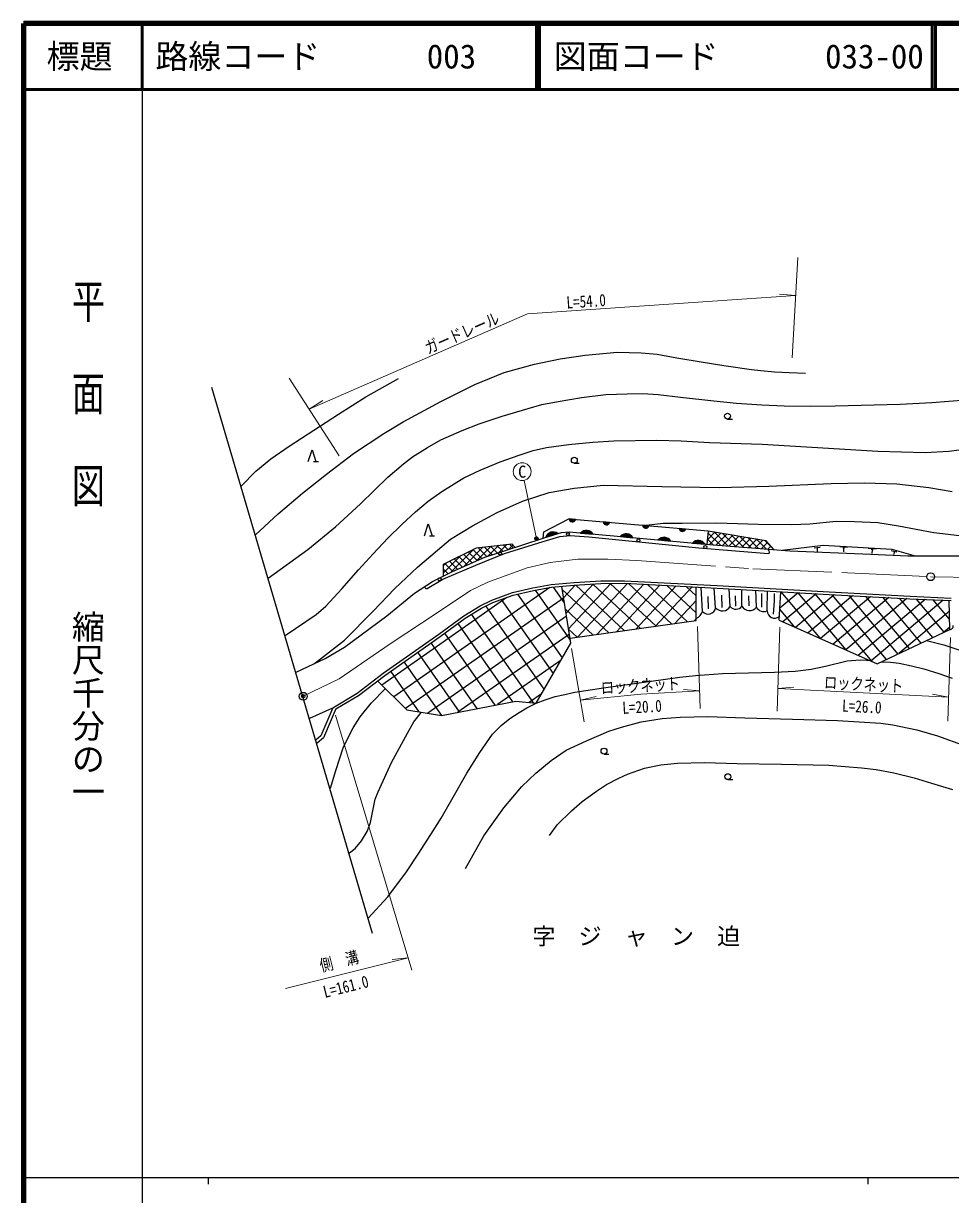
# Model space of a CAD drawing. Units: millimetres at full size, sheet at 1:1000; details may follow other scales. Extents: x 40000 to 680000, y 20000 to 380000.
# Drawn here: x 40000 to 180543, y 202409 to 380000 of the extents above; entities that cross this region are included whole.
import ezdxf
from ezdxf.enums import TextEntityAlignment as Align

# ---------------------------------------------------------------- set-up
doc = ezdxf.new("R2010")
doc.units = ezdxf.units.MM
doc.header["$LTSCALE"] = 1000
doc.header["$PDMODE"] = 32
doc.header["$PDSIZE"] = 500
doc.linetypes.add('CHAIN', pattern=[18.5, 12, -1.5, 3.5, -1.5])
doc.linetypes.add('DASHED', pattern=[7.5, 6, -1.5])
for name, color, linetype, lineweight in [('M-BGD', 7, 'Continuous', 25), ('M-BMK', 2, 'CHAIN', 13), ('M-BMK-OTRS', 5, 'Continuous', 25), ('M-BMK-SRVR', 3, 'Continuous', 25), ('M-STR-HTXT', 7, 'Continuous', 13), ('M-STR-STRC', 7, 'Continuous', 25), ('M-TTL', 2, 'Continuous', 140), ('M-TTL-BAND', 7, 'Continuous', 25), ('M-TTL-LINE', 7, 'Continuous', 50)]:
    doc.layers.add(name, color=color, linetype=linetype, lineweight=lineweight)
for name, color, linetype in [('M-BMK-HTXT', 7, 'Continuous'), ('M-OTRS', 6, 'Continuous'), ('M-TTL-TXT', 7, 'Continuous')]:
    doc.layers.add(name, color=color, linetype=linetype)
doc.styles.add('@ＭＳ ゴシック', font='')
doc.styles.add('ＭＳ ゴシック', font='')
doc.styles.get('@ＭＳ ゴシック').set_extended_font_data('@MS Gothic')
doc.styles.get('ＭＳ ゴシック').set_extended_font_data('MS Gothic')

msp = doc.modelspace()

# ---------------------------------------------------------------- hatches: boundary and pattern name
at = {"layer": 'M-BGD'}
for points in [[(123691, 304771, -0.82183), (122704, 304856)], [(128847, 304326, -0.82183), (127860, 304411)], [(134816, 303810, -0.82183), (133829, 303896)], [(119179, 302089), (121015, 302648, 0.51219)], [(126378, 302555), (124467, 302725, -0.51219)], [(130475, 302191), (132386, 302019, 0.51219)], [(138131, 301501), (136220, 301673, -0.51219)], [(140384, 303330, -0.82183), (139397, 303415)], [(143332, 301032), (141421, 301204, -0.51219)]]:
    msp.add_hatch(color=256, dxfattribs=at).paths.add_polyline_path(points)
at = {"layer": 'M-STR-STRC'}
msp.add_hatch(color=256, dxfattribs=at).paths.add_polyline_path([(117912, 302115, -1), (117636, 301698, -0.41421), (117566, 302044, -0.41421)])

# ---------------------------------------------------------------- linework, layer by layer
at = {"layer": 'M-BGD'}
for p, q in [((146729, 320001), (147479, 320001)), ((83957, 313578), (84710, 313578)), ((123509, 313309), (124259, 313309)), ((123691, 304771), (122704, 304856)), ((128847, 304326), (127860, 304411)), ((134816, 303810), (133829, 303896)), ((101566, 302311), (102319, 302311)), ((119179, 302089), (121015, 302648)), ((124467, 302725), (126378, 302555)), ((130475, 302191), (132386, 302019)), ((140384, 303330), (139397, 303415)), ((143791, 303036), (143608, 301007)), ((144826, 302864), (143672, 301710)), ((145703, 300835), (143767, 302770)), ((143916, 303015), (143777, 302876)), ((145736, 302713), (143994, 300972)), ((146850, 300748), (144716, 302882)), ((146646, 302563), (144973, 300890)), ((147556, 302412), (145959, 300815)), ((147997, 300662), (145987, 302672)), ((148466, 302261), (146945, 300741)), ((149145, 300575), (147259, 302461)), ((149375, 302111), (147932, 300667)), ((150292, 300489), (148530, 302251)), ((150285, 301960), (148918, 300592)), ((151439, 300403), (149801, 302040)), ((108348, 300328), (104841, 296821)), ((109693, 300611), (106741, 297659)), ((109497, 298857), (108133, 300221)), ((110883, 300742), (108616, 298474)), ((110260, 299155), (108891, 300524)), ((111056, 299420), (109847, 300628)), ((112074, 300872), (110406, 299204)), ((111852, 299685), (110803, 300733)), ((112648, 299949), (111760, 300837)), ((113265, 301002), (111996, 299732)), ((113444, 300214), (112716, 300942)), ((114201, 300877), (113585, 300261)), ((114240, 300479), (113672, 301046)), ((136220, 301673), (138131, 301501)), ((141421, 301204), (143332, 301032)), ((144556, 300921), (143680, 301798)), ((151195, 301809), (149904, 300518)), ((152105, 301658), (150891, 300444)), ((152586, 300316), (151072, 301829)), ((152796, 301289), (151877, 300370)), ((153733, 300230), (152344, 301619)), ((153305, 300737), (152863, 300295)), ((160769, 300555), (159876, 300447)), ((160323, 300501), (160320, 299930)), ((164936, 300543), (163738, 300615)), ((164470, 300451), (164190, 300467)), ((164330, 300459), (164294, 299860)), ((169262, 300285), (168064, 300356)), ((168795, 300192), (168516, 300209)), ((168655, 300201), (168620, 299602)), ((106232, 299272), (103666, 296706)), ((105800, 297251), (104595, 298456)), ((106540, 297572), (105303, 298809)), ((107279, 297893), (106011, 299162)), ((108018, 298214), (106718, 299515)), ((108758, 298536), (107426, 299868)), ((172402, 299799), (171536, 300044)), ((171969, 299922), (171951, 299491)), ((104355, 296574), (103674, 297256)), ((104115, 298216), (103681, 297782)), ((105061, 296930), (103888, 298103)), ((123659, 294815), (121874, 292901)), ((126391, 294996), (122252, 290557)), ((129036, 295083), (122630, 288213)), ((131128, 287919), (123728, 294820)), ((131592, 295074), (123986, 286919)), ((133518, 288254), (126296, 294989)), ((134038, 294949), (126935, 287332)), ((135909, 288589), (128945, 295082)), ((136485, 294823), (129884, 287745)), ((138299, 288924), (131710, 295068)), ((140689, 289259), (134619, 294919)), ((119781, 294455), (96127, 277892)), ((121723, 283816), (114959, 293477)), ((122910, 286480), (117606, 294055)), ((121996, 292144), (120327, 294528)), ((128738, 287584), (121668, 294177)), ((138932, 294698), (132834, 288158)), ((141378, 294572), (135783, 288571)), ((141987, 290612), (137529, 294770)), ((141987, 293176), (140438, 294620)), ((142960, 290834), (142742, 294502)), ((143868, 291238), (143817, 293080)), ((144932, 291391), (144718, 294401)), ((145941, 291417), (145864, 293284)), ((147139, 291581), (146995, 294271)), ((147989, 291647), (147938, 293207)), ((148923, 291626), (148912, 294160)), ((150036, 291673), (149959, 293207)), ((151103, 291479), (151048, 294036)), ((152732, 290916), (152780, 293936)), ((154556, 289533), (154805, 293818)), ((157455, 293664), (154660, 291319)), ((160811, 286738), (154873, 293814)), ((160183, 293506), (155138, 289273)), ((162917, 293352), (157042, 288422)), ((164727, 284988), (157446, 293665)), ((165665, 293211), (158945, 287572)), ((168643, 283238), (160019, 293515)), ((168414, 293069), (160848, 286721)), ((170833, 283545), (162590, 293369)), ((172584, 284375), (165148, 293237)), ((174335, 285205), (167706, 293106)), ((113303, 292971), (94314, 279675)), ((121878, 292872), (97940, 276110)), ((118962, 279042), (110118, 291672)), ((120342, 281429), (112475, 292666)), ((141987, 292475), (138732, 288984)), ((151956, 291494), (151922, 292686)), ((153721, 290419), (153835, 292416)), ((171162, 292928), (162752, 285871)), ((173910, 292786), (164655, 285020)), ((176671, 292655), (166558, 284170)), ((179435, 292526), (168462, 283319)), ((176087, 286035), (170264, 292974)), ((177838, 286865), (172822, 292842)), ((179589, 287695), (175376, 292716)), ((180386, 289663), (177923, 292597)), ((122321, 290130), (101298, 275409)), ((117378, 276946), (107947, 290415)), ((126348, 287249), (122155, 291160)), ((141987, 289726), (141681, 289397)), ((156895, 288488), (154651, 291162)), ((180354, 290850), (172706, 284433)), ((114186, 277146), (105878, 289011)), ((123958, 286915), (122642, 288142)), ((180418, 288456), (179408, 287609)), ((108806, 276112), (101824, 286084)), ((111496, 276629), (103860, 287534)), ((122763, 287388), (105849, 275544)), ((106116, 275595), (99778, 284647)), ((103426, 275078), (97732, 283209)), ((121520, 283465), (111855, 276698)), ((99995, 275619), (95687, 281772)), ((118553, 278336), (116673, 277019)), ((83404, 274651), (86901, 276240)), ((128009, 269208), (128759, 269208)), ((146779, 265329), (147529, 265329))]:
    msp.add_line(p, q, dxfattribs=at)
at = {"layer": 'M-BGD', "linetype": 'DASHED'}
for p, q in [((151922, 292686), (151922, 293564)), ((153835, 292416), (153869, 293544))]:
    msp.add_line(p, q, dxfattribs=at)
at = {"layer": 'M-BGD'}
for points in [[(75175, 302455), (78594, 305622), (82319, 308745), (85925, 311667), (90017, 314804), (94623, 317807), (97588, 319608), (103269, 322675), (108439, 325225), (112879, 327046), (117479, 328328), (121356, 329156), (125151, 329702), (129979, 330134), (133658, 330051), (136044, 329836), (139043, 329306), (142721, 328693), (146163, 328111), (150372, 327531), (151780, 327366), (153835, 327167), (156088, 327051), (158540, 326985)], [(72990, 309840), (75208, 312098), (77505, 313970), (80285, 315886), (87739, 320764), (91899, 323372), (96844, 326165)], [(77120, 295884), (83122, 300251), (87305, 303683), (91119, 307154), (95241, 311188), (97605, 313234), (98995, 314303), (101233, 315704), (103274, 316835), (106488, 318289), (109070, 319260), (112566, 320430), (116513, 321610), (118600, 322203), (121084, 322683), (124588, 323260), (128290, 323715), (131524, 323826), (133917, 323864), (136229, 323729), (139611, 323348), (144664, 322782), (148103, 322424), (151952, 322141), (155334, 322006), (159336, 321956), (163062, 322006), (166985, 322092), (172918, 322240), (177722, 322498), (182862, 322904)], [(79687, 287211), (84361, 290385), (85850, 291656), (88244, 294244), (90809, 297149), (93008, 299568), (95223, 301928), (97370, 304034), (99412, 305919), (101367, 307538), (103448, 309033), (106753, 311074), (109230, 312277), (112261, 313538), (115123, 314552), (117256, 315241), (119272, 315683), (122610, 316166), (126318, 316491), (129518, 316699), (136031, 316815), (139712, 316685), (144018, 316477), (151985, 316177), (160395, 315709), (169520, 315162), (176706, 314956), (180258, 315125), (184980, 315723)], [(83170, 313578), (83752, 315360), (84335, 313578)], [(84124, 282945), (88659, 286503), (93013, 290854), (96319, 294335), (99719, 297538), (102756, 300137), (104761, 301799), (108064, 303804), (111807, 305833), (115632, 307552), (119717, 308848), (123508, 309532), (127912, 309973), (136776, 309778), (145469, 309607), (153003, 309852), (162434, 310219), (167497, 310342), (172414, 310170), (177233, 309608), (180780, 309021)], [(100779, 302311), (101362, 304094), (101944, 302311)], [(118776, 301960), (118912, 302912), (122692, 304857), (143791, 303036), (152520, 301590), (153774, 300227)], [(134005, 303880), (136996, 304212), (139856, 304212), (145134, 304247), (151352, 304048), (156496, 304013), (159228, 304094), (163186, 304503), (165965, 304468), (169510, 304315), (172639, 303801), (178010, 302798), (181919, 302328)], [(81339, 281627), (85739, 283709), (88665, 285415), (95069, 290149), (99276, 293585), (102026, 295393), (105028, 296915), (109935, 299047), (115375, 300856), (119077, 302058), (121553, 302812), (122710, 302881), (130602, 302179), (144571, 300920), (156164, 300047), (168481, 299536), (174078, 299263), (189556, 299257)], [(101206, 294325), (103556, 295730), (108579, 297870), (112915, 299634), (118771, 301457), (121322, 302207), (122872, 302354), (125712, 302147), (142373, 300461), (152868, 299638)], [(103659, 296221), (103684, 298001), (108699, 300503), (114021, 301084), (114479, 300558)], [(154998, 300134), (161245, 300884), (171644, 300263), (175183, 299263)], [(86901, 276240), (90568, 278418), (94540, 281456), (102961, 287372), (106753, 290146), (109259, 291698), (111007, 292551), (114128, 293702), (117237, 294393), (119986, 294900), (123470, 295204), (127524, 295471), (131107, 295500), (145168, 294778), (162157, 293792), (174408, 293161), (180638, 292871)], [(87363, 276049), (90793, 278087), (94777, 281133), (103195, 287047), (106977, 289814), (109452, 291347), (111165, 292183), (114241, 293317), (117317, 294001), (120040, 294503), (123500, 294805), (127539, 295071), (131098, 295099), (145146, 294379), (162135, 293393), (174389, 292762), (180628, 292471)], [(93682, 280296), (98135, 275918), (103394, 275072), (114636, 277232), (117728, 276909), (122987, 286002), (121593, 294638)], [(122865, 286761), (141987, 289440), (141987, 294541)], [(154556, 289533), (169436, 282884), (180428, 288092), (180310, 292486)], [(176870, 286406), (179498, 285761), (181632, 285079), (184918, 283757), (189090, 282151), (192611, 280765), (195427, 279784), (197454, 279166), (199460, 278846), (201743, 278590), (204953, 278546), (207492, 278823), (210351, 279527), (213232, 280380), (215920, 281084), (218779, 281638), (221883, 282064), (224465, 282042), (226812, 281765), (228989, 281275), (233405, 279782), (241652, 276249)], [(92233, 244334), (95243, 247572), (98054, 251341), (99822, 254046), (101770, 257028), (103344, 259495), (105127, 262687), (107227, 266314), (109174, 269467), (111128, 272211), (112408, 273523), (113737, 274605), (115148, 275490), (116300, 276200), (117728, 276909), (119089, 277413), (120599, 277938), (122076, 278233), (123601, 278610), (127933, 279266), (139527, 280861), (141857, 281124), (145959, 281419), (153877, 281616), (156978, 281780), (159422, 282059), (161605, 282551), (164870, 283348), (165508, 283419), (166912, 283507), (167815, 283470), (168206, 283433)], [(170056, 283177), (171459, 283127), (172739, 282996), (174610, 282602), (176480, 282143), (178744, 281421), (180762, 280716)], [(86546, 264033), (87347, 266739), (88498, 270308), (89974, 273198), (91036, 274850), (92691, 276921), (94865, 279133)], [(89443, 254246), (90305, 254871), (91258, 256061), (92092, 257490), (92599, 258830), (92926, 260349), (93314, 262373), (93761, 263475), (95816, 267949), (98202, 272364), (99185, 274090), (100329, 275565)], [(107001, 251842), (109797, 256818), (112819, 261061), (115528, 264289), (117694, 266328), (119986, 268255), (122278, 269817), (125352, 271222), (128716, 272686), (130670, 273311), (133665, 274092), (136811, 274599), (139534, 274807), (143764, 274883), (149366, 274724), (156597, 274495), (163391, 274309), (169958, 273872), (171788, 273616), (175416, 272873), (178569, 271973), (182750, 270476)], [(119762, 256862), (120931, 258465), (123094, 260590), (124710, 261994), (126887, 263563), (128391, 264570), (130244, 265576), (131549, 266148), (134151, 267045), (136600, 267566), (139136, 267802), (143220, 267927), (148181, 267791), (154924, 267666), (162114, 267505), (167055, 267144), (169256, 266858), (171941, 266361), (175030, 265615), (177640, 264794), (180848, 263838)]]:
    msp.add_lwpolyline(points, dxfattribs=at)
at = {"layer": 'M-BGD', "linetype": 'DASHED'}
for points in [[(86901, 276240), (85081, 271983), (84372, 271379)], [(87360, 276044), (85495, 271679), (84527, 270854)]]:
    msp.add_lwpolyline(points, dxfattribs=at)
at = {"layer": 'M-BGD'}
for centre, radius in [((146729, 320451), 450), ((123509, 313759), 450), ((122537, 302548), 225), ((133220, 301613), 225), ((143366, 300609), 225), ((112265, 299612), 225), ((103076, 295705), 225), ((128009, 269658), 450), ((146779, 265779), 450)]:
    msp.add_circle(centre, radius, dxfattribs=at)
for centre, radius, start, end in [((123206, 304911), 505, 186.23717, 343.89536), ((128362, 304466), 505, 186.23717, 343.89536), ((134331, 303950), 505, 186.23717, 343.89536), ((120298, 301708), 1182, 52.68626, 161.17141), ((120298, 301708), 1182, 52.68626, 161.17141), ((125361, 301951), 1182, 30.67962, 139.16477), ((125361, 301951), 1182, 30.67962, 139.16477), ((131369, 301417), 1182, 30.60542, 139.09057), ((131369, 301417), 1182, 30.60542, 139.09057), ((137114, 300899), 1182, 30.60542, 139.09057), ((137114, 300899), 1182, 30.60542, 139.09057), ((139899, 303470), 505, 186.23717, 343.89536), ((142314, 300430), 1182, 30.60542, 139.09057), ((142314, 300430), 1182, 30.60542, 139.09057), ((152886, 299862), 225, 265.51404, 85.51404), ((101091, 294519), 225, 120.85666, 300.85667), ((143817, 291569), 1129, 220.60786, 350.94231), ((145969, 292259), 1352, 219.93691, 329.89488), ((148013, 292319), 1144, 220.18519, 322.70278), ((150060, 292252), 1298, 208.85943, 323.45), ((152222, 292079), 1270, 208.1993, 293.65777), ((141253, 291432), 1808, 293.92895, 340.6979), ((153867, 290953), 1136, 181.8528, 309.40328), ((180422, 288605), 513, 270.59493, 10.08543)]:
    msp.add_arc(centre, radius, start, end, dxfattribs=at)
at = {"layer": 'M-BMK'}
msp.add_lwpolyline([(82422, 277967), (87873, 280633), (95591, 285940), (102697, 290608), (107754, 293989), (110400, 295253), (116352, 297449), (119844, 298257), (124033, 298772), (128591, 298772), (132964, 298551), (150548, 297315), (164918, 296690), (177525, 296102), (192718, 295815)], dxfattribs=at)
at = {"layer": 'M-BMK-OTRS'}
msp.add_line((92912, 242023), (68570, 324773), dxfattribs=at)
at = {"layer": 'M-BMK-SRVR'}
for centre in [(177525, 296102), (82422, 277967)]:
    msp.add_circle(centre, 600, dxfattribs=at)
at = {"layer": 'M-OTRS'}
msp.add_point((82422, 277967), dxfattribs=at)
at = {"layer": 'M-STR-HTXT'}
for p, q in [((157387, 344494), (156524, 329316)), ((157061, 338753), (154612, 338926)), ((80280, 326204), (87873, 314436)), ((83295, 321530), (85388, 322814)), ((117774, 301907), (115886, 310714)), ((142166, 288545), (142605, 276114)), ((154677, 288464), (154236, 275728)), ((180516, 286881), (180127, 274172)), ((123102, 285235), (124980, 274108)), ((142511, 278781), (140064, 278982)), ((154354, 279140), (156800, 279360)), ((154354, 279140), (180240, 277848)), ((124430, 277371), (126816, 277947)), ((180240, 277848), (177829, 278311)), ((87307, 275118), (98897, 236446)), ((79707, 233664), (98339, 238310)), ((98339, 238310), (95897, 238053))]:
    msp.add_line(p, q, dxfattribs=at)
for points in [[(83295, 321530), (116387, 335939), (157061, 338753)], [(124430, 277371), (133593, 278266), (142511, 278781)]]:
    msp.add_lwpolyline(points, dxfattribs=at)
msp.add_circle((115603, 312034), 1350, dxfattribs=at)
at = {"layer": 'M-STR-STRC'}
msp.add_circle((117774, 301907), 250, dxfattribs=at)
at = {"layer": 'M-TTL'}
for p, q in [((40000, 380000), (40000, 20000)), ((680000, 380000), (40000, 380000))]:
    msp.add_line(p, q, dxfattribs=at)
at = {"layer": 'M-TTL-BAND'}
for p, q in [((58000, 370000), (58000, 20000)), ((40000, 205000), (579000, 205000)), ((68000, 205000), (68000, 204000)), ((168000, 205000), (168000, 204000))]:
    msp.add_line(p, q, dxfattribs=at)
at = {"layer": 'M-TTL-LINE'}
for p, q in [((58000, 380000), (58000, 370000)), ((117750, 380000), (117750, 370000)), ((118250, 380000), (118250, 370000)), ((177750, 380000), (177750, 370000)), ((178250, 380000), (178250, 370000)), ((40000, 370000), (680000, 370000))]:
    msp.add_line(p, q, dxfattribs=at)

# ---------------------------------------------------------------- texts
at = {"layer": 'M-BMK-HTXT', "style": 'ＭＳ ゴシック'}
msp.add_text('字\u3000ジ\u3000ャ\u3000ン\u3000迫', height=2566, dxfattribs=at).set_placement((132894, 241583), align=Align.MIDDLE_CENTER)
at = {"layer": 'M-STR-HTXT', "style": 'ＭＳ ゴシック', "width": 0.8}
for s, rotation, p in [('L=54.0', 3.958, (125401, 336411)), ('ガードレール', 23.529, (107051, 331709)), ('ロックネット', 3.304, (133602, 278115)), ('ロックネット', 357.144, (167290, 278343)), ('L=20.0', 3.304, (133859, 274912)), ('L=26.0', 357.144, (167025, 274950)), ('側\u3000溝', 14.001, (88213, 236367)), ('L=161.0', 14.001, (89227, 232524))]:
    msp.add_text(s, height=1833, rotation=rotation, dxfattribs=at).set_placement(p, align=Align.BOTTOM_CENTER)
at = {"layer": 'M-STR-HTXT', "style": 'ＭＳ ゴシック'}
msp.add_text('C', height=1833, dxfattribs=at).set_placement((115603, 312034), align=Align.MIDDLE_CENTER)
at = {"layer": 'M-TTL-BAND', "style": '@ＭＳ ゴシック', "width": 1.4}
msp.add_text('平  面  図', height=3666, rotation=270, dxfattribs=at).set_placement((49777, 306475), align=Align.MIDDLE_RIGHT)
at = {"layer": 'M-TTL-BAND', "style": '@ＭＳ ゴシック'}
msp.add_text('縮尺千分の一', height=3666, rotation=270, dxfattribs=at).set_placement((49777, 261030), align=Align.MIDDLE_RIGHT)
at = {"layer": 'M-TTL-TXT', "style": 'ＭＳ ゴシック'}
msp.add_text('標題', height=3666, dxfattribs=at).set_placement((48500, 375000), align=Align.MIDDLE_CENTER)
for s, p in [('路線コード', (60000, 375000)), ('003', (101142, 375000)), ('図面コード', (120380, 375000)), ('033-00', (161521, 375000))]:
    msp.add_text(s, height=3666, dxfattribs=at).set_placement(p, align=Align.MIDDLE_LEFT)

doc.saveas('drawing.dxf')
